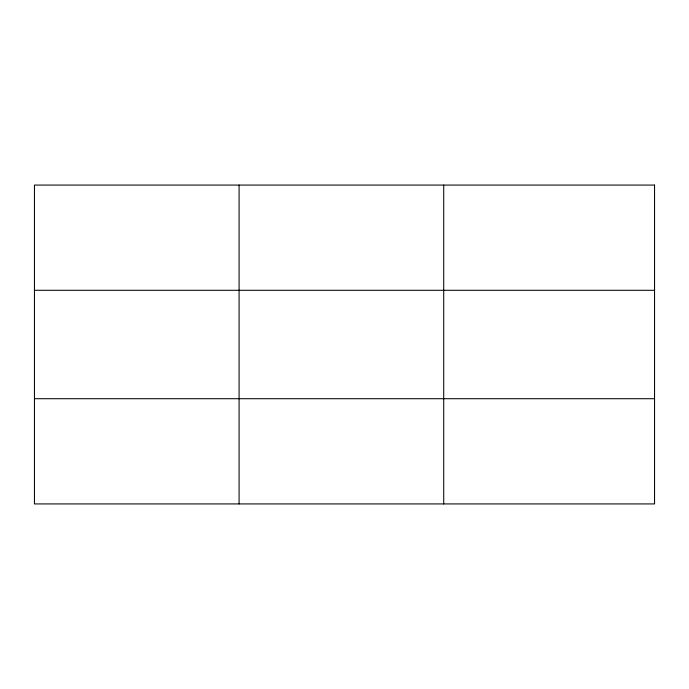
<?xml version="1.0" encoding="UTF-8"?>
<svg xmlns="http://www.w3.org/2000/svg" width="689" height="689" viewBox="0 0 689 689"><rect width="100%" height="100%" fill="white"/><g stroke="black" fill="none" stroke-linecap="round" stroke-linejoin="round"><path stroke-width="1.03" d="M239.083 503.926L239.083 185.074M443.716 503.926L443.716 185.074M34.45 290.293L654.55 290.293M34.45 398.707L654.55 398.707M654.55 185.074L654.55 503.926L34.45 503.926L34.45 185.074L654.55 185.074"/></g></svg>
